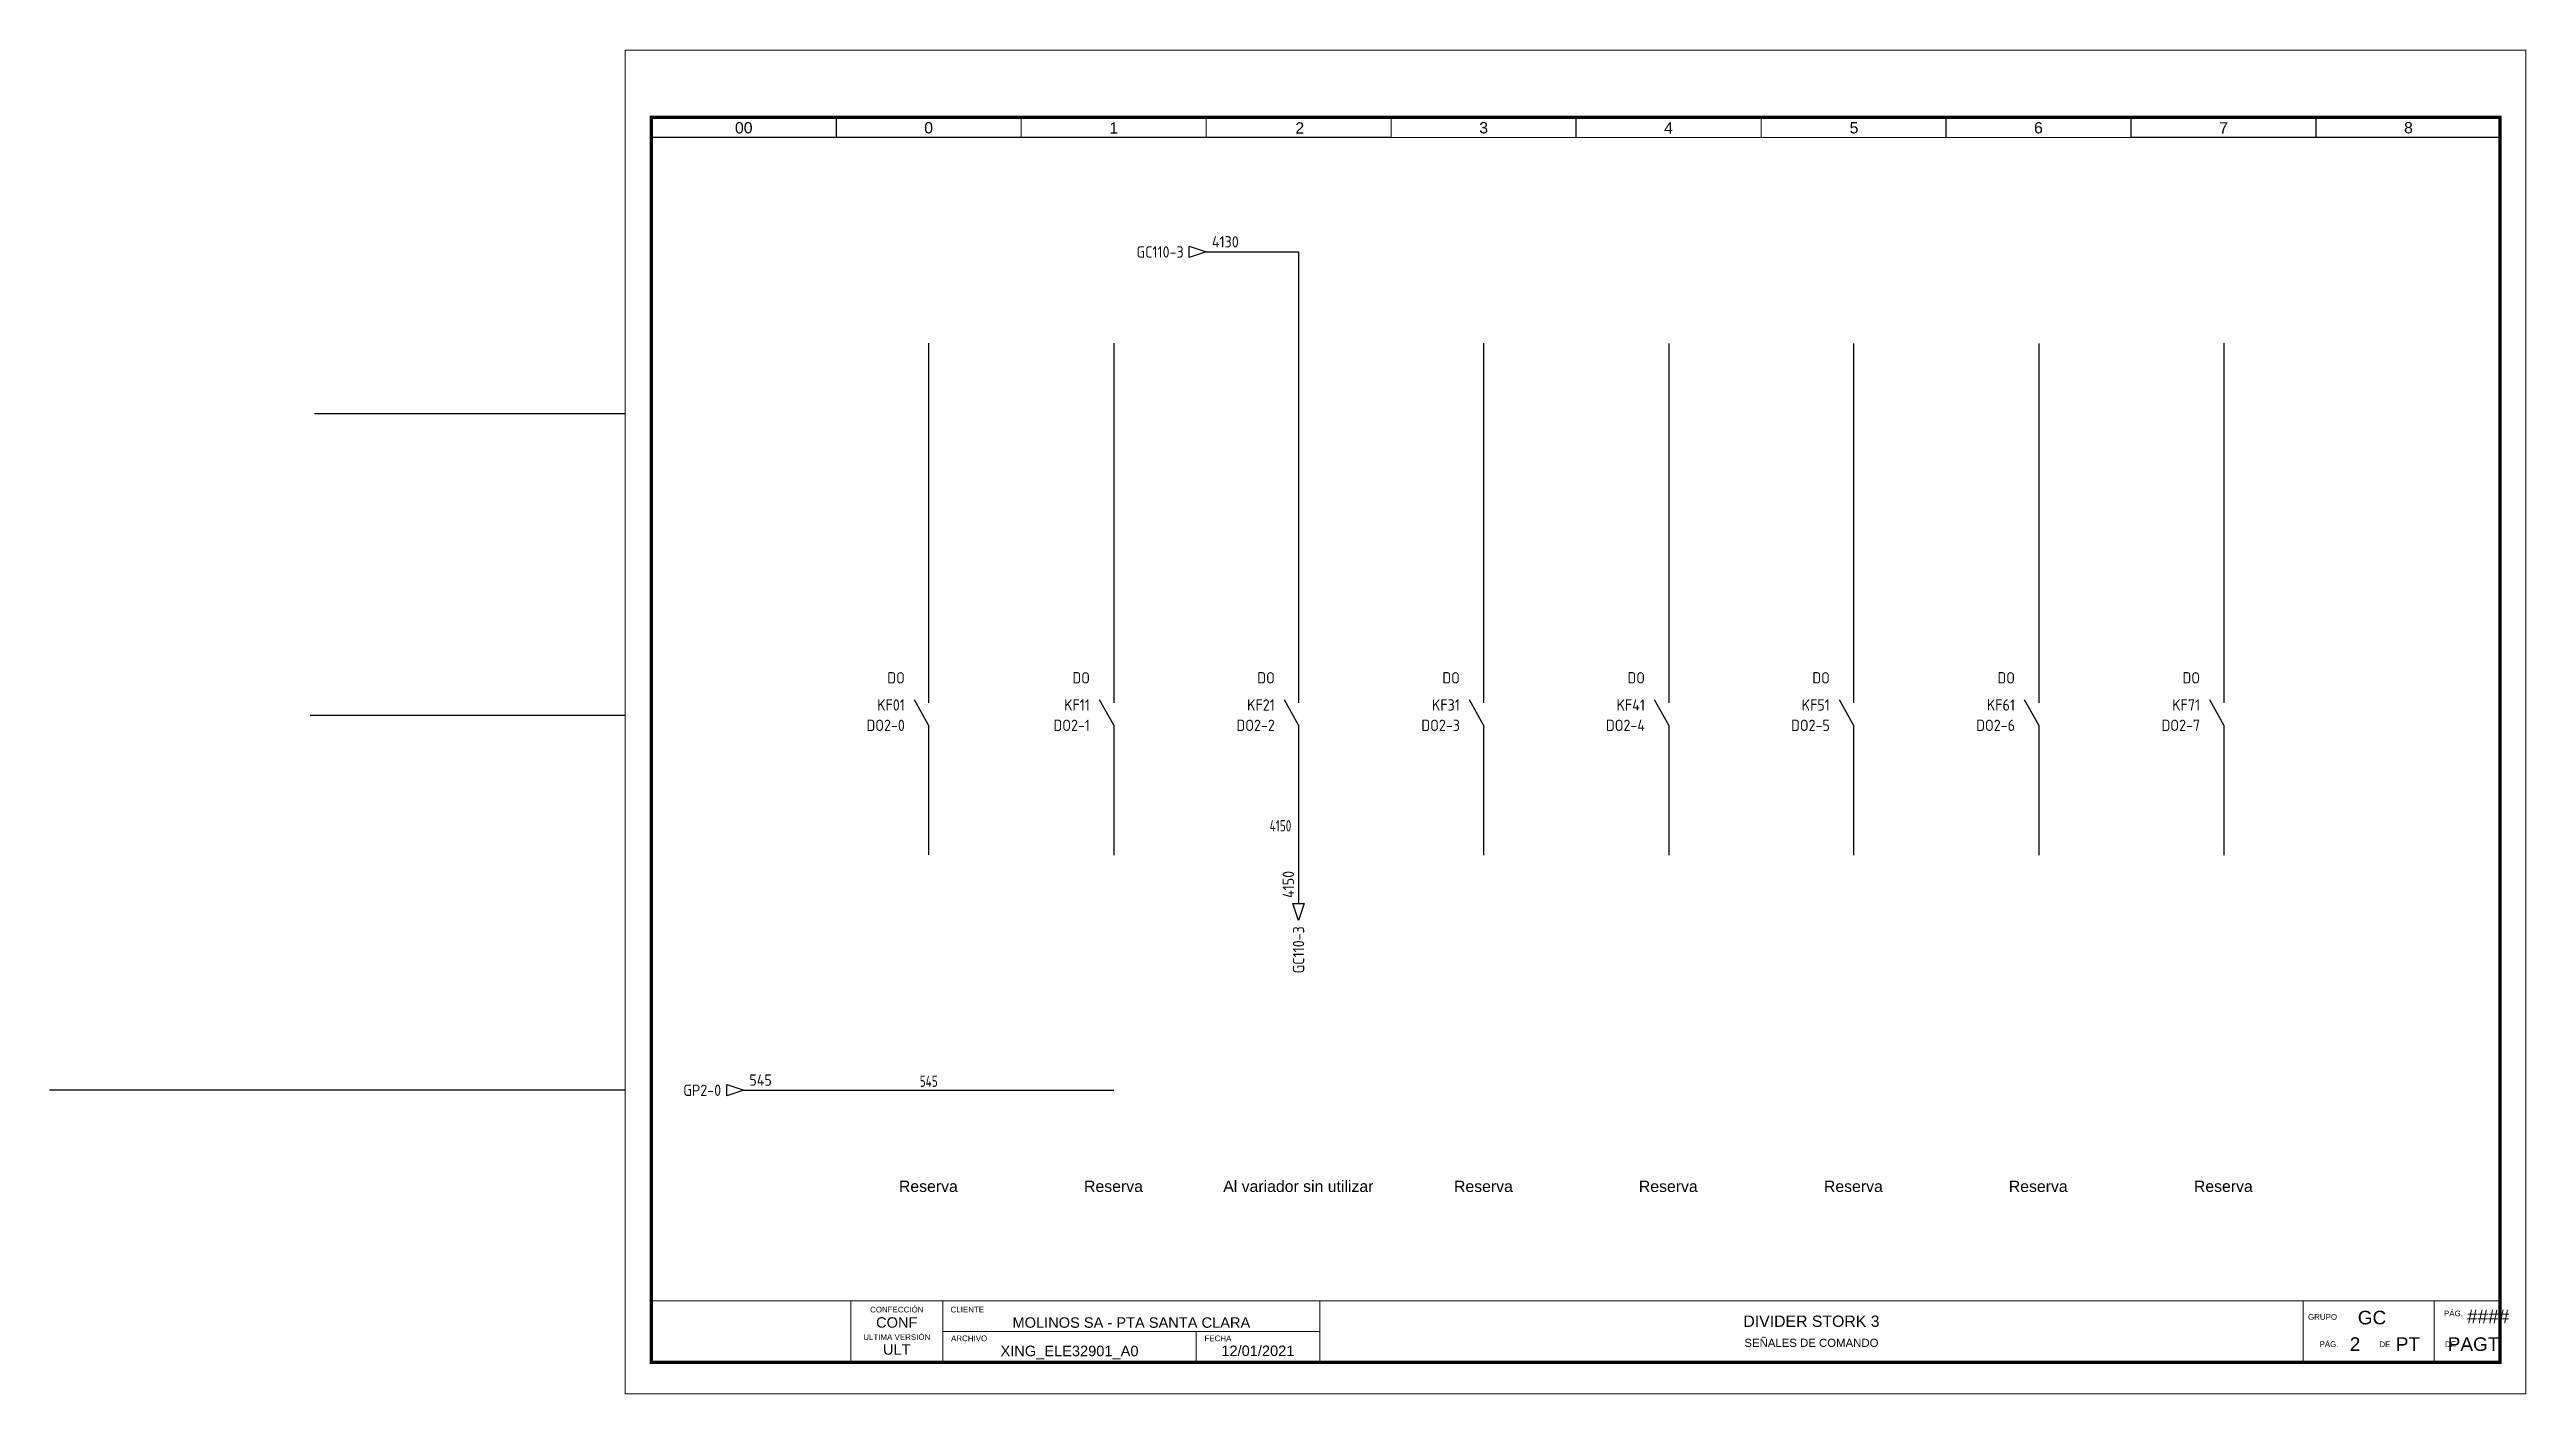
# Model space of a CAD drawing. Header units: millimetres. Extents: x -127 to 420, y 0 to 297.
import ezdxf
from ezdxf.enums import TextEntityAlignment as Align

# ---------------------------------------------------------------- set-up
doc = ezdxf.new("R2010")
doc.units = ezdxf.units.MM
doc.layers.add('eProC - L2', color=41, linetype='Continuous', lineweight=20)
for name, color, linetype in [('LOC', 8, 'Continuous'), ('RED_15', 20, 'Continuous'), ('SYMS', 7, 'Continuous'), ('TAGS', 150, 'Continuous'), ('WHT_15', 7, 'Continuous'), ('WIREFIXED', 7, 'Continuous'), ('WIRENO', 72, 'Continuous'), ('WIREREF', 52, 'Continuous'), ('WIREREF_DEST', 52, 'Continuous'), ('XREF', 7, 'Continuous'), ('XREFCHILD', 134, 'Continuous')]:
    doc.layers.add(name, color=color, linetype=linetype)
doc.styles.get("Standard").update_dxf_attribs({"font": 'arial.ttf'})
doc.styles.add('WD_IEC', font='ISOCP2.shx', dxfattribs={"width": 0.9, "height": 4})
picture_1 = doc.add_image_def('image1.jpg', size_in_pixel=(564, 174))

# ---------------------------------------------------------------- blocks, each defined once
blk = doc.blocks.new('HA1D3')
blk.add_lwpolyline([(0, 0), (-3.75, -1.25), (-3.75, 1.25)], close=True)
at = {"style": 'WD_IEC'}
blk.add_attdef('XREF', text='', height=2.5, dxfattribs=at).set_placement((-5, 0), align=Align.MIDDLE_RIGHT)
at = {"style": 'WD_IEC', "flags": 1}
blk.add_attdef('SIGCODE', text='', height=1, dxfattribs=at).set_placement((-2.5, 1.8), align=Align.RIGHT)
at = {"style": 'WD_IEC'}
for tag, p, height, flags in [('X1TERM01', (0, 0), 0.32, 1), ('WIRENO', (1.25, 1), 2.5, 8)]:
    blk.add_attdef(tag, p, '', height=height, dxfattribs=dict(at, flags=flags))
blk.add_attdef('DESC1', text='', height=2.5, dxfattribs=at).set_placement((1.25, -1), align=Align.TOP_LEFT)
blk = doc.blocks.new('WD_WNH')
at = {"linetype": 'Continuous', "style": 'WD_IEC', "width": 0.8}
blk.add_attdef('WIRENO', text='', height=2.5, dxfattribs=at).set_placement((0, 0.75), align=Align.CENTER)
at = {"style": 'WD_IEC', "flags": 1}
for tag, p in [('W08USER', (0, 0.375)), ('W04USER', (0, 0.875)), ('W05USER', (0, 0.75)), ('W09USER', (0, 0.25)), ('W03USER', (0, 1)), ('W06USER', (0, 0.625)), ('W07USER', (0, 0.5)), ('W02USER', (0, 1.125)), ('W01USER', (0, 1.25)), ('W10USER', (0, 0.125))]:
    blk.add_attdef(tag, text='', height=0.08, dxfattribs=at).set_placement(p, align=Align.CENTER)
blk = doc.blocks.new('VCR21')
for p, q in [((0, 7.5), (0, 2.5)), ((0, -2.5), (-3.12, 3.12)), ((0, -2.5), (0, -7.5))]:
    blk.add_line(p, q)
at = {"style": 'WD_IEC'}
for tag, p in [('INST', (-5.25, 6.75)), ('LOC', (-5.25, 3.75)), ('TAG2', (-5.25, 0.75)), ('DESC1', (-5.25, -6.75)), ('XREF', (-5.25, -3.75)), ('DESC3', (-5.25, -12.75)), ('DESC2', (-5.25, -9.75))]:
    blk.add_attdef(tag, text='', height=2.5, dxfattribs=at).set_placement(p, align=Align.RIGHT)
blk.add_attdef('TERM01', text='', height=2, rotation=90, dxfattribs=at).set_placement((-1, 7.5), align=Align.RIGHT)
at = {"style": 'WD_IEC', "flags": 1}
for tag, p, height in [('X2TERM01', (0, 7.5), 0.32), ('X4LINK', (-2.75, 0), 0.32), ('X1LINK', (-0.5, 0), 0.32), ('CONTACT', (4, -3.5), 1), ('FAMILY', (4, -5), 1), ('COMMON', (5.25, -4.75), 1), ('X8TERM02', (0, -7.5), 0.32)]:
    blk.add_attdef(tag, p, '', height=height, dxfattribs=at)
at = {"style": 'WD_IEC'}
blk.add_attdef('TERM02', (-1, -7.5), '', height=2, rotation=90, dxfattribs=at)
blk = doc.blocks.new('WD_WNV')
at = {"linetype": 'Continuous', "style": 'WD_IEC', "width": 0.8}
blk.add_attdef('WIRENO', text='', height=2.5, dxfattribs=at).set_placement((-1.6, 0), align=Align.MIDDLE_RIGHT)
at = {"style": 'WD_IEC', "flags": 1}
for tag, p in [('W08USER', (-1, 0.375)), ('W04USER', (-1, 0.875)), ('W05USER', (-1, 0.75)), ('W09USER', (-1, 0.25)), ('W03USER', (-1, 1)), ('W06USER', (-1, 0.625)), ('W07USER', (-1, 0.5)), ('W02USER', (-1, 1.125)), ('W01USER', (-1, 1.25)), ('W10USER', (-1, 0.125))]:
    blk.add_attdef(tag, text='', height=0.08, dxfattribs=at).set_placement(p, align=Align.CENTER)
blk = doc.blocks.new('HA1S4')
blk.add_lwpolyline([(0, -3.75), (-1.25, 0), (1.25, 0)], close=True)
at = {"style": 'WD_IEC', "flags": 8}
blk.add_attdef('WIRENO', (-1, 1.25), '', height=2.5, rotation=90, dxfattribs=at)
at = {"style": 'WD_IEC'}
blk.add_attdef('DESC1', text='', height=2.5, rotation=90, dxfattribs=at).set_placement((1, 1.25), align=Align.TOP_LEFT)
at = {"style": 'WD_IEC', "flags": 1}
blk.add_attdef('X2TERM01', (0, 0), '', height=0.32, dxfattribs=at)
blk.add_attdef('SIGCODE', text='', height=1, dxfattribs=at).set_placement((-2.5, -3.2), align=Align.RIGHT)
at = {"style": 'WD_IEC'}
blk.add_attdef('XREF', text='', height=2.5, rotation=90, dxfattribs=at).set_placement((0, -5), align=Align.MIDDLE_RIGHT)
blk = doc.blocks.new('eproc_rotulo_010')
at = {"layer": 'eProC - L2', "color": 0, "lineweight": 5, "const_width": 0.233}
for points in [[(0.12, 297.12), (420.12, 297.12), (420.12, 0.12), (0.12, 0.12), (0.12, 297.12)], [(5.9, 20.72), (414.37, 20.7)], [(49.98, 7.12), (49.98, 20.72)], [(70.35, 7.12), (70.35, 20.72)], [(153.64, 7.04), (153.64, 20.64)], [(70.35, 13.92), (153.64, 13.92)], [(126.3, 7.12), (126.3, 13.92)]]:
    blk.add_lwpolyline(points, dxfattribs=at)
at = {"layer": 'eProC - L2', "color": 0}
blk.add_lwpolyline([(420.12, 0.12), (420.12, 297.12), (0.12, 297.12), (0.12, 0.12), (420.12, 0.12)], dxfattribs=at)
at = {"layer": 'eProC - L2', "color": 0, "lineweight": 40, "const_width": 0.75}
blk.add_lwpolyline([(5.92, 7.13), (414.37, 7.11), (414.4, 282.24), (5.95, 282.27)], close=True, dxfattribs=at)
at = {"layer": 'eProC - L2', "color": 0, "lineweight": 5, "const_width": 0.233}
for points in [[(46.8, 277.83), (5.9, 277.83), (5.9, 282.27), (46.8, 282.27)], [(87.64, 277.83), (46.75, 277.83), (46.75, 282.27), (87.64, 282.27)], [(128.54, 277.83), (87.64, 277.83), (87.64, 282.26), (128.54, 282.26)], [(169.38, 277.83), (128.49, 277.83), (128.49, 282.26), (169.38, 282.26)], [(210.28, 277.82), (169.38, 277.82), (169.38, 282.26), (210.28, 282.26)], [(251.12, 277.82), (210.23, 277.82), (210.23, 282.26), (251.12, 282.26)], [(292.02, 277.82), (251.12, 277.82), (251.12, 282.25), (292.02, 282.25)], [(332.86, 277.82), (291.97, 277.82), (291.97, 282.25), (332.86, 282.25)], [(373.76, 277.83), (332.86, 277.83), (332.86, 282.27), (373.76, 282.27)], [(414.6, 277.83), (373.71, 277.83), (373.71, 282.27), (414.6, 282.27)]]:
    blk.add_lwpolyline(points, close=True, dxfattribs=at)
at = {"layer": 'eProC - L2', "color": 0, "lineweight": 0, "const_width": 0.233}
for points in [[(370.87, 7.1), (370.87, 20.7)], [(399.87, 7.1), (399.87, 20.7)]]:
    blk.add_lwpolyline(points, dxfattribs=at)
at = {"layer": 'eProC - L2', "color": 0, "lineweight": 20, "char_height": 2.5, "attachment_point": 8}
for s, insert in [('{\\fArial|b0|i0|c0|p18;00}', (26.35, 278.66)), ('{\\fArial|b0|i0|c0|p18;0}', (67.19, 278.66)), ('{\\fArial|b0|i0|c0|p18;1}', (108.09, 278.66)), ('{\\fArial|b0|i0|c0|p18;2}', (149.2, 278.66)), ('{\\fArial|b0|i0|c0|p18;3}', (189.83, 278.66)), ('{\\fArial|b0|i0|c0|p18;4}', (230.67, 278.66)), ('{\\fArial|b0|i0|c0|p18;5}', (271.66, 278.66)), ('{\\fArial|b0|i0|c0|p18;6}', (312.41, 278.66)), ('{\\fArial|b0|i0|c0|p18;7}', (353.31, 278.66)), ('{\\fArial|b0|i0|c0|p18;8}', (394.16, 278.66))]:
    blk.add_mtext(s, dxfattribs=dict(at, insert=insert))
at = {"layer": 'eProC - L2', "color": 0, "char_height": 1.2552}
for s, insert, attachment_point in [('{\\fArial|b0|i0|c0|p18;CONFECCIÓN }', (60.16, 18.11), 8), ('{\\fArial|b0|i0|c0|p18;CLIENTE}', (72.05, 18.11), 7), ('{\\fArial|b0|i0|c0|p18;GRUPO}', (371.96, 16.49), 7), ('{\\fArial|b0|i0|c0|p18;PÁG.}', (402.01, 17.26), 7), ('{\\fArial|b0|i0|c0|p18;ULTIMA VERSIÓN}', (60.16, 12.05), 8), ('{\\fArial|b0|i0|c0|p18;ARCHIVO}', (72.15, 11.76), 7), ('{\\fArial|b0|i0|c0|p18;FECHA}', (128.15, 11.76), 7), ('{\\fArial|b0|i0|c0|p18;PÁG.}', (374.51, 10.46), 7), ('{\\fArial|b0|i0|c0|p18;DE}', (387.74, 10.46), 7), ('{\\fArial|b0|i0|c0|p18;DE}', (402.24, 10.46), 7)]:
    blk.add_mtext(s, dxfattribs=dict(at, insert=insert, attachment_point=attachment_point))
at = {"layer": 'eProC - L2', "color": 0}
for tag, height, p in [('CONF', 2.31, (60.16, 14.76)), ('CLIENTE', 2.31, (111.99, 14.74)), ('DESC_1', 2.5, (262.25, 14.94)), ('ULT', 2.31, (60.16, 8.79)), ('DESC__2', 1.8, (262.25, 10.51)), ('ARCH', 2.31, (98.32, 8.46)), ('FECHA', 2.31, (139.94, 8.5))]:
    blk.add_attdef(tag, text='', height=height, dxfattribs=at).set_placement(p, align=Align.CENTER)
for tag, p in [('GR', (386.11, 17)), ('PGRAL', (411.76, 17.25)), ('PG', (382.35, 11.13)), ('PT', (394.05, 11.13)), ('PAGT', (408.55, 11.13))]:
    blk.add_attdef(tag, text='', height=3, dxfattribs=at).set_placement(p, align=Align.MIDDLE_CENTER)
at = {"layer": 'eProC - L2', "color": 0, "flags": 9}
blk.add_attdef('WD_TB', (0.12, 0.12), '', height=2.5, dxfattribs=at)
at = {"layer": 'eProC - L2', "color": 0}
image = blk.add_image(picture_1, insert=(5.9, 7.12), size_in_units=(44.08, 13.6), dxfattribs=at)
image.dxf.flags = 7

msp = doc.modelspace()

# ---------------------------------------------------------------- linework, layer by layer
for p, q in [((0.12, 216.71), (-68.49, 216.71)), ((0.12, 150.06), (-69.44, 150.06)), ((0.12, 67.23), (-127.04, 67.23))]:
    msp.add_line(p, q)
at = {"layer": 'RED_15'}
for p, q in [((128.54, 252.49), (148.93, 252.49)), ((148.93, 252.49), (148.93, 237.83)), ((148.93, 237.83), (148.93, 157.88)), ((67.19, 232.32), (67.19, 157.88)), ((108.09, 232.31), (108.09, 157.88)), ((189.83, 232.31), (189.83, 157.88)), ((230.72, 232.3), (230.72, 157.88)), ((271.57, 232.3), (271.57, 157.88)), ((312.47, 232.3), (312.47, 157.88)), ((353.36, 232.31), (353.36, 157.88)), ((67.19, 142.88), (67.19, 119.23)), ((108.09, 142.88), (108.09, 119.22)), ((148.93, 142.88), (148.93, 108.48)), ((189.83, 142.88), (189.83, 119.22)), ((230.72, 142.88), (230.72, 119.21)), ((271.57, 142.88), (271.57, 119.21)), ((312.47, 142.88), (312.47, 119.21)), ((353.36, 142.88), (353.36, 119.22))]:
    msp.add_line(p, q, dxfattribs=at)
at = {"layer": 'WHT_15'}
msp.add_line((26.35, 67.23), (108.09, 67.23), dxfattribs=at)

# ---------------------------------------------------------------- block references
at = {"layer": 'eProC - L2'}
msp.add_blockref('eproc_rotulo_010', (0, 0), dxfattribs=at).add_auto_attribs({'PAGT': 'PAGT', 'PGRAL': '####', 'PT': 'PT', 'CONF': 'CONF', 'ULT': 'ULT', 'ARCH': 'XING_ELE32901_A0', 'GR': 'GC', 'PG': '2', 'DESC_1': 'DIVIDER STORK 3', 'DESC__2': 'SEÑALES DE COMANDO', 'FECHA': '12/01/2021', 'CLIENTE': 'MOLINOS SA - PTA SANTA CLARA'})
at = {"layer": 'SYMS'}
ref = msp.add_blockref('HA1D3', (128.54, 252.49), dxfattribs=at)
ref.add_attrib('XREF', 'GC110-3', dxfattribs={"layer": 'XREF', "height": 2.5, "style": 'WD_IEC'}).set_placement((123.54, 252.49), align=Align.MIDDLE_RIGHT)
ref.add_attrib('WIRENO', '4130', (129.79, 253.49), dxfattribs={"layer": 'WIREREF_DEST', "height": 2.5, "style": 'WD_IEC', "flags": 8})
ref = msp.add_blockref('VCR21', (67.19, 150.38), dxfattribs=at)
ref.add_attrib('XREF', 'DO2-0', dxfattribs={"layer": 'XREFCHILD', "height": 2.5, "style": 'WD_IEC'}).set_placement((61.94, 146.63), align=Align.RIGHT)
ref.add_attrib('INST', 'DO', dxfattribs={"layer": 'LOC', "height": 2.5, "style": 'WD_IEC'}).set_placement((61.94, 157.13), align=Align.RIGHT)
ref.add_attrib('TAG2', 'KF01', dxfattribs={"layer": 'TAGS', "height": 2.5, "style": 'WD_IEC'}).set_placement((61.94, 151.13), align=Align.RIGHT)
ref = msp.add_blockref('VCR21', (108.09, 150.38), dxfattribs=at)
ref.add_attrib('XREF', 'DO2-1', dxfattribs={"layer": 'XREFCHILD', "height": 2.5, "style": 'WD_IEC'}).set_placement((102.84, 146.63), align=Align.RIGHT)
ref.add_attrib('INST', 'DO', dxfattribs={"layer": 'LOC', "height": 2.5, "style": 'WD_IEC'}).set_placement((102.84, 157.13), align=Align.RIGHT)
ref.add_attrib('TAG2', 'KF11', dxfattribs={"layer": 'TAGS', "height": 2.5, "style": 'WD_IEC'}).set_placement((102.84, 151.13), align=Align.RIGHT)
ref = msp.add_blockref('VCR21', (148.93, 150.38), dxfattribs=at)
ref.add_attrib('XREF', 'DO2-2', dxfattribs={"layer": 'XREFCHILD', "height": 2.5, "style": 'WD_IEC'}).set_placement((143.68, 146.63), align=Align.RIGHT)
ref.add_attrib('INST', 'DO', dxfattribs={"layer": 'LOC', "height": 2.5, "style": 'WD_IEC'}).set_placement((143.68, 157.13), align=Align.RIGHT)
ref.add_attrib('TAG2', 'KF21', dxfattribs={"layer": 'TAGS', "height": 2.5, "style": 'WD_IEC'}).set_placement((143.68, 151.13), align=Align.RIGHT)
ref = msp.add_blockref('VCR21', (189.83, 150.38), dxfattribs=at)
ref.add_attrib('XREF', 'DO2-3', dxfattribs={"layer": 'XREFCHILD', "height": 2.5, "style": 'WD_IEC'}).set_placement((184.58, 146.63), align=Align.RIGHT)
ref.add_attrib('INST', 'DO', dxfattribs={"layer": 'LOC', "height": 2.5, "style": 'WD_IEC'}).set_placement((184.58, 157.13), align=Align.RIGHT)
ref.add_attrib('TAG2', 'KF31', dxfattribs={"layer": 'TAGS', "height": 2.5, "style": 'WD_IEC'}).set_placement((184.58, 151.13), align=Align.RIGHT)
ref = msp.add_blockref('VCR21', (230.72, 150.38), dxfattribs=at)
ref.add_attrib('XREF', 'DO2-4', dxfattribs={"layer": 'XREFCHILD', "height": 2.5, "style": 'WD_IEC'}).set_placement((225.47, 146.63), align=Align.RIGHT)
ref.add_attrib('INST', 'DO', dxfattribs={"layer": 'LOC', "height": 2.5, "style": 'WD_IEC'}).set_placement((225.47, 157.13), align=Align.RIGHT)
ref.add_attrib('TAG2', 'KF41', dxfattribs={"layer": 'TAGS', "height": 2.5, "style": 'WD_IEC'}).set_placement((225.47, 151.13), align=Align.RIGHT)
ref = msp.add_blockref('VCR21', (271.57, 150.38), dxfattribs=at)
ref.add_attrib('XREF', 'DO2-5', dxfattribs={"layer": 'XREFCHILD', "height": 2.5, "style": 'WD_IEC'}).set_placement((266.32, 146.63), align=Align.RIGHT)
ref.add_attrib('INST', 'DO', dxfattribs={"layer": 'LOC', "height": 2.5, "style": 'WD_IEC'}).set_placement((266.32, 157.13), align=Align.RIGHT)
ref.add_attrib('TAG2', 'KF51', dxfattribs={"layer": 'TAGS', "height": 2.5, "style": 'WD_IEC'}).set_placement((266.32, 151.13), align=Align.RIGHT)
ref = msp.add_blockref('VCR21', (312.47, 150.38), dxfattribs=at)
ref.add_attrib('XREF', 'DO2-6', dxfattribs={"layer": 'XREFCHILD', "height": 2.5, "style": 'WD_IEC'}).set_placement((307.22, 146.63), align=Align.RIGHT)
ref.add_attrib('INST', 'DO', dxfattribs={"layer": 'LOC', "height": 2.5, "style": 'WD_IEC'}).set_placement((307.22, 157.13), align=Align.RIGHT)
ref.add_attrib('TAG2', 'KF61', dxfattribs={"layer": 'TAGS', "height": 2.5, "style": 'WD_IEC'}).set_placement((307.22, 151.13), align=Align.RIGHT)
ref = msp.add_blockref('VCR21', (353.36, 150.38), dxfattribs=at)
ref.add_attrib('XREF', 'DO2-7', dxfattribs={"layer": 'XREFCHILD', "height": 2.5, "style": 'WD_IEC'}).set_placement((348.11, 146.63), align=Align.RIGHT)
ref.add_attrib('INST', 'DO', dxfattribs={"layer": 'LOC', "height": 2.5, "style": 'WD_IEC'}).set_placement((348.11, 157.13), align=Align.RIGHT)
ref.add_attrib('TAG2', 'KF71', dxfattribs={"layer": 'TAGS', "height": 2.5, "style": 'WD_IEC'}).set_placement((348.11, 151.13), align=Align.RIGHT)
ref = msp.add_blockref('HA1S4', (148.93, 108.48), dxfattribs=at)
ref.add_attrib('XREF', 'GC110-3', dxfattribs={"layer": 'XREF', "height": 2.5, "rotation": 90, "style": 'WD_IEC'}).set_placement((148.93, 103.48), align=Align.MIDDLE_RIGHT)
ref.add_attrib('WIRENO', '4150', (147.93, 109.73), dxfattribs={"layer": 'WIREREF', "height": 2.5, "rotation": 90, "style": 'WD_IEC', "flags": 8})
ref = msp.add_blockref('HA1D3', (26.35, 67.23), dxfattribs=at)
ref.add_attrib('XREF', 'GP2-0', dxfattribs={"layer": 'XREF', "height": 2.5, "style": 'WD_IEC'}).set_placement((21.35, 67.23), align=Align.MIDDLE_RIGHT)
ref.add_attrib('WIRENO', '545', (27.6, 68.23), dxfattribs={"layer": 'WIREREF_DEST', "height": 2.5, "style": 'WD_IEC', "flags": 8})
at = {"layer": 'WIREFIXED'}
ref = msp.add_blockref('WD_WNV', (148.93, 125.68), dxfattribs=at)
ref.add_attrib('WIRENOF', '4150', dxfattribs={"linetype": 'Continuous', "height": 2.5, "style": 'WD_IEC', "width": 0.8}).set_placement((147.33, 125.68), align=Align.MIDDLE_RIGHT)
at = {"layer": 'WIRENO'}
ref = msp.add_blockref('WD_WNH', (67.22, 67.23), dxfattribs=at)
ref.add_attrib('WIRENO', '545', dxfattribs={"linetype": 'Continuous', "height": 2.5, "style": 'WD_IEC', "width": 0.8}).set_placement((67.22, 67.98), align=Align.CENTER)

# ---------------------------------------------------------------- texts
at = {"layer": 'TAGS', "char_height": 2.5, "attachment_point": 2}
for s, insert in [('Reserva', (67.14, 47.26)), ('Reserva', (108.04, 47.26)), ('Al variador sin utilizar', (148.88, 47.26)), ('Reserva', (189.78, 47.25)), ('Reserva', (230.62, 47.25)), ('Reserva', (271.52, 47.25)), ('Reserva', (312.36, 47.25)), ('Reserva', (353.26, 47.26))]:
    msp.add_mtext_dynamic_manual_height_columns(s, width=32.7092, gutter_width=12.5, heights=[0], dxfattribs=dict(at, insert=insert))

doc.saveas('drawing.dxf')
